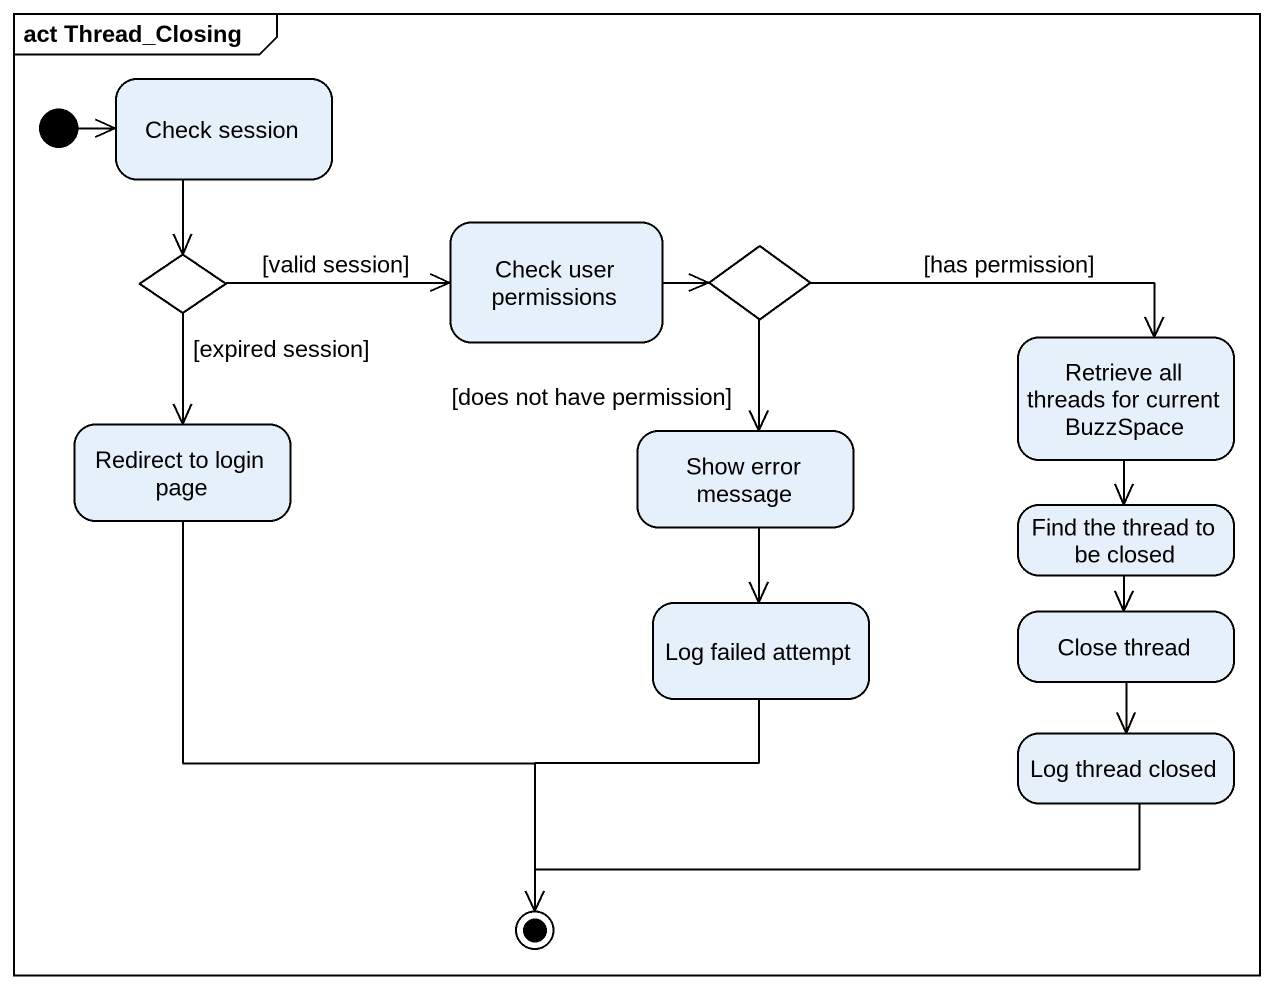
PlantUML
@startuml
mainframe act Thread_Closing
hide empty description
state "Check session" as Check_session
state "Check user permissions" as Check_user_permissions
state choice1 <<choice>>
state choice2 <<choice>>
state "Retrieve all threads for current BuzzSpace" as Retrieve_all_threads_for
state "Redirect to login page" as Redirect_to_login_page
state "Show error message" as Show_error_message
state "Find the thread to be closed" as Find_the_thread_to_be_closed
state "Log failed attempt" as Log_failed_attempt
state "Close thread" as Close_thread
state "Log thread closed" as Log_thread_closed
[*] -right-> Check_session
Check_session --> choice2
Check_user_permissions -right-> choice1
choice1 -right-> Retrieve_all_threads_for : [has permission]
choice1 --> Show_error_message : [does not have permission]
choice2 -right-> Check_user_permissions : [valid session]
choice2 --> Redirect_to_login_page : [expired session]
Retrieve_all_threads_for --> Find_the_thread_to_be_closed
Show_error_message --> Log_failed_attempt
Find_the_thread_to_be_closed --> Close_thread
Close_thread --> Log_thread_closed
Redirect_to_login_page --> [*]
Log_failed_attempt --> [*]
Log_thread_closed -left-> [*]
@enduml
